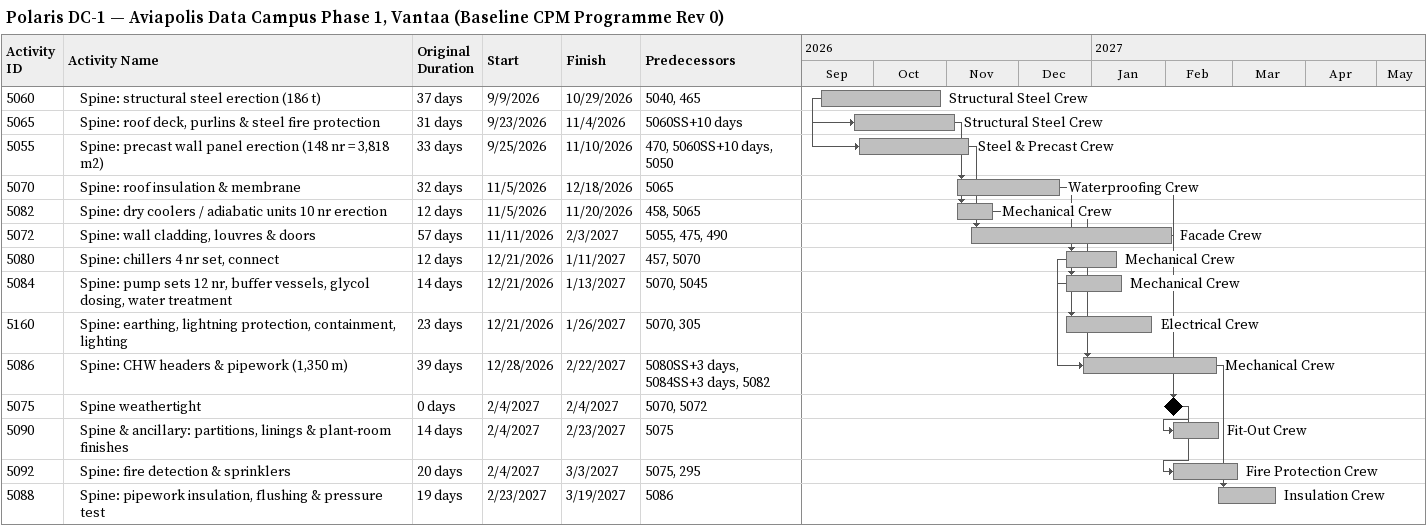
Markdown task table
Polaris DC-1 — Aviapolis Data Campus Phase 1, Vantaa (Baseline CPM Programme Rev 0)

| ID | Level | Task | Original duration | Start | Finish | Predecessors | Resources |
|---|---|---|---|---|---|---|---|
| 5060 | 2 | Spine: structural steel erection (186 t) | 37d | 2026-09-09 | 2026-10-29 | 5040, 465 | Structural Steel Crew |
| 5065 | 2 | Spine: roof deck, purlins & steel fire protection | 31d | 2026-09-23 | 2026-11-04 | 5060SS+10d | Structural Steel Crew |
| 5055 | 2 | Spine: precast wall panel erection (148 nr = 3,818 m2) | 33d | 2026-09-25 | 2026-11-10 | 470, 5060SS+10d, 5050 | Steel & Precast Crew |
| 5070 | 2 | Spine: roof insulation & membrane | 32d | 2026-11-05 | 2026-12-18 | 5065 | Waterproofing Crew |
| 5082 | 2 | Spine: dry coolers / adiabatic units 10 nr erection | 12d | 2026-11-05 | 2026-11-20 | 458, 5065 | Mechanical Crew |
| 5072 | 2 | Spine: wall cladding, louvres & doors | 57d | 2026-11-11 | 2027-02-03 | 5055, 475, 490 | Facade Crew |
| 5080 | 2 | Spine: chillers 4 nr set, connect | 12d | 2026-12-21 | 2027-01-11 | 457, 5070 | Mechanical Crew |
| 5084 | 2 | Spine: pump sets 12 nr, buffer vessels, glycol dosing, water treatment | 14d | 2026-12-21 | 2027-01-13 | 5070, 5045 | Mechanical Crew |
| 5160 | 2 | Spine: earthing, lightning protection, containment, lighting | 23d | 2026-12-21 | 2027-01-26 | 5070, 305 | Electrical Crew |
| 5086 | 2 | Spine: CHW headers & pipework (1,350 m) | 39d | 2026-12-28 | 2027-02-22 | 5080SS+3d, 5084SS+3d, 5082 | Mechanical Crew |
| 5075 | 2 | Spine weathertight | 0d | 2027-02-04 | 2027-02-04 | 5070, 5072 |  |
| 5090 | 2 | Spine & ancillary: partitions, linings & plant-room finishes | 14d | 2027-02-04 | 2027-02-23 | 5075 | Fit-Out Crew |
| 5092 | 2 | Spine: fire detection & sprinklers | 20d | 2027-02-04 | 2027-03-03 | 5075, 295 | Fire Protection Crew |
| 5088 | 2 | Spine: pipework insulation, flushing & pressure test | 19d | 2027-02-23 | 2027-03-19 | 5086 | Insulation Crew |
